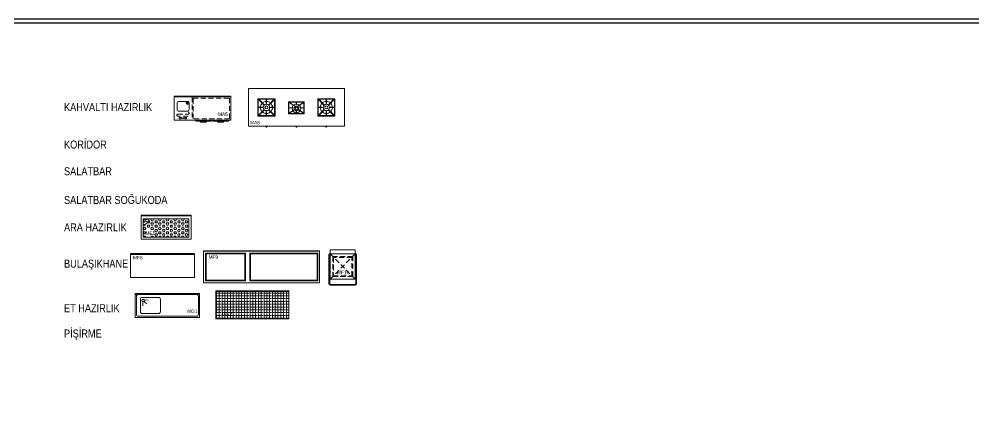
# Model space of a CAD drawing. Header units: millimetres. Extents: x -2535 to 6095, y 13368 to 17802.
# Drawn here: x 385 to 2771, y 16681 to 17672 of the extents above; entities that cross this region are included whole.
import ezdxf
from ezdxf.enums import TextEntityAlignment as Align

# ---------------------------------------------------------------- set-up
doc = ezdxf.new("R2010")
doc.units = ezdxf.units.MM
doc.linetypes.add('DASHED', pattern=[19.05, 12.7, -6.35])
doc.layers.add('S2000-002 Çizgi', color=7, linetype='Continuous')
for name, color, linetype, lineweight in [('Sktürk_MEVCUT EKİPMAN', 1, 'Continuous', 0), ('Sktürk_YAZI', 24, 'Continuous', 0), ('Yazı', 132, 'Continuous', 15)]:
    doc.layers.add(name, color=color, linetype=linetype, lineweight=lineweight)
doc.styles.add('TAKSİM', font='GOTHIC.TTF', dxfattribs={"height": 20})
doc.styles.add('yazı', font='swissck.ttf')

# ---------------------------------------------------------------- blocks, each defined once
blk = doc.blocks.new('A$C12961B14')
at = {"layer": 'Sktürk_MEVCUT EKİPMAN', "color": 1}
for p, q in [((21.3, 49.1), (25.1, 49.1)), ((33.5, 49), (34.7, 51)), ((35.1, 46.2), (33.5, 49)), ((38.3, 46.2), (39.9, 49)), ((39.9, 49), (38.7, 51)), ((52.6, 49), (53.8, 51)), ((54.2, 46.2), (52.6, 49)), ((57.3, 46.2), (58.9, 49)), ((58.9, 49), (57.8, 51)), ((71.6, 49), (72.8, 51)), ((73.2, 46.2), (71.6, 49)), ((76.4, 46.2), (78, 49)), ((78, 49), (76.8, 51)), ((90.7, 49), (91.9, 51)), ((92.3, 46.2), (90.7, 49)), ((95.4, 46.2), (97, 49)), ((97, 49), (95.9, 51)), ((109.7, 49), (110.9, 51)), ((111.3, 46.2), (109.7, 49)), ((114.5, 46.2), (116.1, 49)), ((116.1, 49), (114.9, 51)), ((14.5, 27), (16.1, 29.7)), ((16.1, 24.2), (14.5, 27)), ((16.1, 35.2), (15.1, 36.8)), ((16.1, 35.2), (19.2, 35.2)), ((16.1, 29.7), (19.2, 29.7)), ((16.1, 24.2), (19.2, 24.2)), ((16.3, 44.4), (16.3, 40.6)), ((19.2, 35.2), (20.8, 38)), ((20.8, 27), (19.2, 29.7)), ((19.2, 24.2), (20.8, 27)), ((20.8, 38), (20.6, 38.3)), ((20.7, 45.4), (23.5, 43.2)), ((24, 32.5), (25.6, 35.2)), ((25.6, 29.7), (24, 32.5)), ((25.6, 40.7), (25, 41.7)), ((25.6, 40.7), (28.8, 40.7)), ((25.6, 35.2), (28.8, 35.2)), ((25.6, 29.7), (28.8, 29.7)), ((27.6, 46.2), (28.8, 46.2)), ((30.4, 43.5), (28.8, 46.2)), ((28.8, 40.7), (30.4, 43.5)), ((30.4, 32.5), (28.8, 35.2)), ((28.8, 29.7), (30.4, 32.5)), ((33.5, 38), (35.1, 40.7)), ((35.1, 35.2), (33.5, 38)), ((33.5, 27), (35.1, 29.7)), ((35.1, 24.2), (33.5, 27)), ((35.1, 46.2), (38.3, 46.2)), ((35.1, 40.7), (38.3, 40.7)), ((35.1, 35.2), (38.3, 35.2)), ((35.1, 29.7), (38.3, 29.7)), ((35.1, 24.2), (38.3, 24.2)), ((39.9, 38), (38.3, 40.7)), ((38.3, 35.2), (39.9, 38)), ((39.9, 27), (38.3, 29.7)), ((38.3, 24.2), (39.9, 27)), ((43.1, 43.5), (44.6, 46.2)), ((44.6, 40.7), (43.1, 43.5)), ((43.1, 32.5), (44.6, 35.2)), ((44.6, 29.7), (43.1, 32.5)), ((43.1, 21.5), (44.6, 24.2)), ((44.6, 46.2), (47.8, 46.2)), ((44.6, 40.7), (47.8, 40.7)), ((44.6, 35.2), (47.8, 35.2)), ((44.6, 29.7), (47.8, 29.7)), ((44.6, 24.2), (47.8, 24.2)), ((49.4, 43.5), (47.8, 46.2)), ((47.8, 40.7), (49.4, 43.5)), ((49.4, 32.5), (47.8, 35.2)), ((47.8, 29.7), (49.4, 32.5)), ((49.4, 21.5), (47.8, 24.2)), ((52.6, 38), (54.2, 40.7)), ((54.2, 35.2), (52.6, 38)), ((52.6, 27), (54.2, 29.7)), ((54.2, 24.2), (52.6, 27)), ((54.2, 46.2), (57.3, 46.2)), ((54.2, 40.7), (57.3, 40.7)), ((54.2, 35.2), (57.3, 35.2)), ((54.2, 29.7), (57.3, 29.7)), ((54.2, 24.2), (57.3, 24.2)), ((58.9, 38), (57.3, 40.7)), ((57.3, 35.2), (58.9, 38)), ((58.9, 27), (57.3, 29.7)), ((57.3, 24.2), (58.9, 27)), ((62.1, 43.5), (63.7, 46.2)), ((63.7, 40.7), (62.1, 43.5)), ((62.1, 32.5), (63.7, 35.2)), ((63.7, 29.7), (62.1, 32.5)), ((62.1, 21.5), (63.7, 24.2)), ((63.7, 46.2), (66.9, 46.2)), ((63.7, 40.7), (66.9, 40.7)), ((63.7, 35.2), (66.9, 35.2)), ((63.7, 29.7), (66.9, 29.7)), ((63.7, 24.2), (66.9, 24.2)), ((68.5, 43.5), (66.9, 46.2)), ((66.9, 40.7), (68.5, 43.5)), ((68.5, 32.5), (66.9, 35.2)), ((66.9, 29.7), (68.5, 32.5)), ((68.5, 21.5), (66.9, 24.2)), ((71.6, 38), (73.2, 40.7)), ((73.2, 35.2), (71.6, 38)), ((71.6, 27), (73.2, 29.7)), ((73.2, 24.2), (71.6, 27)), ((73.2, 46.2), (76.4, 46.2)), ((73.2, 40.7), (76.4, 40.7)), ((73.2, 35.2), (76.4, 35.2)), ((73.2, 29.7), (76.4, 29.7)), ((73.2, 24.2), (76.4, 24.2)), ((78, 38), (76.4, 40.7)), ((76.4, 35.2), (78, 38)), ((78, 27), (76.4, 29.7)), ((76.4, 24.2), (78, 27)), ((81.2, 43.5), (82.7, 46.2)), ((82.7, 40.7), (81.2, 43.5)), ((81.2, 32.5), (82.7, 35.2)), ((82.7, 29.7), (81.2, 32.5)), ((81.2, 21.5), (82.7, 24.2)), ((82.7, 46.2), (85.9, 46.2)), ((82.7, 40.7), (85.9, 40.7)), ((82.7, 35.2), (85.9, 35.2)), ((82.7, 29.7), (85.9, 29.7)), ((82.7, 24.2), (85.9, 24.2)), ((87.5, 43.5), (85.9, 46.2)), ((85.9, 40.7), (87.5, 43.5)), ((87.5, 32.5), (85.9, 35.2)), ((85.9, 29.7), (87.5, 32.5)), ((87.5, 21.5), (85.9, 24.2)), ((90.7, 38), (92.3, 40.7)), ((92.3, 35.2), (90.7, 38)), ((90.7, 27), (92.3, 29.7)), ((92.3, 24.2), (90.7, 27)), ((92.3, 46.2), (95.4, 46.2)), ((92.3, 40.7), (95.4, 40.7)), ((92.3, 35.2), (95.4, 35.2)), ((92.3, 29.7), (95.4, 29.7)), ((92.3, 24.2), (95.4, 24.2)), ((97, 38), (95.4, 40.7)), ((95.4, 35.2), (97, 38)), ((97, 27), (95.4, 29.7)), ((95.4, 24.2), (97, 27)), ((100.2, 43.5), (101.8, 46.2)), ((101.8, 40.7), (100.2, 43.5)), ((100.2, 32.5), (101.8, 35.2)), ((101.8, 29.7), (100.2, 32.5)), ((100.2, 21.5), (101.8, 24.2)), ((101.8, 46.2), (105, 46.2)), ((101.8, 40.7), (105, 40.7)), ((101.8, 35.2), (105, 35.2)), ((101.8, 29.7), (105, 29.7)), ((101.8, 24.2), (105, 24.2)), ((106.6, 43.5), (105, 46.2)), ((105, 40.7), (106.6, 43.5)), ((106.6, 32.5), (105, 35.2)), ((105, 29.7), (106.6, 32.5)), ((106.6, 21.5), (105, 24.2)), ((109.7, 38), (111.3, 40.7)), ((111.3, 35.2), (109.7, 38)), ((109.7, 27), (111.3, 29.7)), ((111.3, 24.2), (109.7, 27)), ((111.3, 46.2), (114.5, 46.2)), ((111.3, 40.7), (114.5, 40.7)), ((111.3, 35.2), (114.5, 35.2)), ((111.3, 29.7), (114.5, 29.7)), ((111.3, 24.2), (114.5, 24.2)), ((116.1, 38), (114.5, 40.7)), ((114.5, 35.2), (116.1, 38)), ((116.1, 27), (114.5, 29.7)), ((114.5, 24.2), (116.1, 27)), ((119.3, 43.5), (120.8, 46.2)), ((120.8, 40.7), (119.3, 43.5)), ((119.3, 32.5), (120.8, 35.2)), ((120.8, 29.7), (119.3, 32.5)), ((119.3, 21.5), (120.8, 24.2)), ((120.8, 46.2), (124, 46.2)), ((120.8, 40.7), (124, 40.7)), ((120.8, 35.2), (124, 35.2)), ((120.8, 29.7), (124, 29.7)), ((120.8, 24.2), (124, 24.2)), ((125.6, 43.5), (124, 46.2)), ((124, 40.7), (125.6, 43.5)), ((125.6, 32.5), (124, 35.2)), ((124, 29.7), (125.6, 32.5)), ((125.6, 21.5), (124, 24.2)), ((14.5, 16), (16.1, 18.7)), ((16.1, 13.2), (14.5, 16)), ((14.8, 5.5), (16.1, 7.7)), ((16.1, 18.7), (19.2, 18.7)), ((16.1, 13.2), (19.2, 13.2)), ((16.1, 7.7), (19.2, 7.7)), ((20.8, 16), (19.2, 18.7)), ((19.2, 13.2), (20.8, 16)), ((20.5, 5.5), (19.2, 7.7)), ((33.8, 5.5), (35.1, 7.7)), ((35.1, 7.7), (38.3, 7.7)), ((39.6, 5.5), (38.3, 7.7)), ((44.6, 18.7), (43.1, 21.5)), ((43.1, 10.5), (44.6, 13.2)), ((44.6, 7.7), (43.1, 10.5)), ((44.6, 18.7), (47.8, 18.7)), ((44.6, 13.2), (47.8, 13.2)), ((44.6, 7.7), (47.8, 7.7)), ((47.8, 18.7), (49.4, 21.5)), ((49.4, 10.5), (47.8, 13.2)), ((47.8, 7.7), (49.4, 10.5)), ((52.6, 16), (54.2, 18.7)), ((54.2, 13.2), (52.6, 16)), ((52.9, 5.5), (54.2, 7.7)), ((54.2, 18.7), (57.3, 18.7)), ((54.2, 13.2), (57.3, 13.2)), ((54.2, 7.7), (57.3, 7.7)), ((58.9, 16), (57.3, 18.7)), ((57.3, 13.2), (58.9, 16)), ((58.6, 5.5), (57.3, 7.7)), ((63.7, 18.7), (62.1, 21.5)), ((62.1, 10.5), (63.7, 13.2)), ((63.7, 7.7), (62.1, 10.5)), ((63.7, 18.7), (66.9, 18.7)), ((63.7, 13.2), (66.9, 13.2)), ((63.7, 7.7), (66.9, 7.7)), ((66.9, 18.7), (68.5, 21.5)), ((68.5, 10.5), (66.9, 13.2)), ((66.9, 7.7), (68.5, 10.5)), ((71.6, 16), (73.2, 18.7)), ((73.2, 13.2), (71.6, 16)), ((71.9, 5.5), (73.2, 7.7)), ((73.2, 18.7), (76.4, 18.7)), ((73.2, 13.2), (76.4, 13.2)), ((73.2, 7.7), (76.4, 7.7)), ((78, 16), (76.4, 18.7)), ((76.4, 13.2), (78, 16)), ((77.7, 5.5), (76.4, 7.7)), ((82.7, 18.7), (81.2, 21.5)), ((81.2, 10.5), (82.7, 13.2)), ((82.7, 7.7), (81.2, 10.5)), ((82.7, 18.7), (85.9, 18.7)), ((82.7, 13.2), (85.9, 13.2)), ((82.7, 7.7), (85.9, 7.7)), ((85.9, 18.7), (87.5, 21.5)), ((87.5, 10.5), (85.9, 13.2)), ((85.9, 7.7), (87.5, 10.5)), ((90.7, 16), (92.3, 18.7)), ((92.3, 13.2), (90.7, 16)), ((91, 5.5), (92.3, 7.7)), ((92.3, 18.7), (95.4, 18.7)), ((92.3, 13.2), (95.4, 13.2)), ((92.3, 7.7), (95.4, 7.7)), ((97, 16), (95.4, 18.7)), ((95.4, 13.2), (97, 16)), ((96.7, 5.5), (95.4, 7.7)), ((101.8, 18.7), (100.2, 21.5)), ((100.2, 10.5), (101.8, 13.2)), ((101.8, 7.7), (100.2, 10.5)), ((101.8, 18.7), (105, 18.7)), ((101.8, 13.2), (105, 13.2)), ((101.8, 7.7), (105, 7.7)), ((105, 18.7), (106.6, 21.5)), ((106.6, 10.5), (105, 13.2)), ((105, 7.7), (106.6, 10.5)), ((109.7, 16), (111.3, 18.7)), ((111.3, 13.2), (109.7, 16)), ((110, 5.5), (111.3, 7.7)), ((111.3, 18.7), (114.5, 18.7)), ((111.3, 13.2), (114.5, 13.2)), ((111.3, 7.7), (114.5, 7.7)), ((116.1, 16), (114.5, 18.7)), ((114.5, 13.2), (116.1, 16)), ((115.8, 5.5), (114.5, 7.7)), ((120.8, 18.7), (119.3, 21.5)), ((119.3, 10.5), (120.8, 13.2)), ((120.8, 7.7), (119.3, 10.5)), ((120.8, 18.7), (124, 18.7)), ((120.8, 13.2), (124, 13.2)), ((120.8, 7.7), (124, 7.7)), ((124, 18.7), (125.6, 21.5)), ((125.6, 10.5), (124, 13.2)), ((124, 7.7), (125.6, 10.5))]:
    blk.add_line(p, q, dxfattribs=at)
for points in [[(133.7, 60), (8.7, 60), (8.7, 58), (133.7, 58)], [(133.7, 60), (8.7, 60), (8.7, 0), (133.7, 0)], [(128.2, 51), (14.2, 51), (14.2, 5.5), (128.2, 5.5)]]:
    blk.add_lwpolyline(points, close=True, dxfattribs=at)
blk.add_circle((18, 47.3), 2.4, dxfattribs=at)
blk.add_arc((14.2, 51), 14.2, 270, 0, dxfattribs=at)
at = {"layer": 'Sktürk_YAZI', "style": 'TAKSİM'}
blk.add_text('ME5', height=8.64, dxfattribs=at).set_placement((32.3, 10.9), align=Align.CENTER)
blk = doc.blocks.new('A$C5D4F2A89')
at = {"layer": 'Sktürk_MEVCUT EKİPMAN'}
for p, q in [((0, 3), (0, 76.5)), ((2, 78.5), (3.5, 78.5)), ((2, 5), (2, 75)), ((3.5, 88.5), (65.5, 88.5)), ((3.5, 15), (3.5, 88.5)), ((3.5, 78.5), (65.5, 78.5)), ((3.5, 76.5), (3.5, 76.5)), ((65.5, 88.5), (65.5, 15)), ((65.5, 78.5), (67, 78.5)), ((65.5, 76.5), (65.5, 76.5)), ((67, 75), (67, 5)), ((69, 76.5), (69, 3)), ((66, 0), (3, 0)), ((65.5, 15), (3.5, 15)), ((64, 2), (5, 2)), ((67, 15), (65.5, 15))]:
    blk.add_line(p, q, dxfattribs=at)
at = {"layer": 'Sktürk_MEVCUT EKİPMAN', "linetype": 'DASHED'}
for p, q in [((65.5, 78.5), (3.5, 15)), ((65.5, 15), (3.5, 78.5))]:
    blk.add_line(p, q, dxfattribs=at)
for points in [[(9.5, 21.5), (59.5, 21.5), (59.5, 71.5), (9.5, 71.5)], [(11.5, 23.5), (57.5, 23.5), (57.5, 69.5), (11.5, 69.5)]]:
    blk.add_lwpolyline(points, close=True, dxfattribs=at)
at = {"layer": 'Sktürk_MEVCUT EKİPMAN'}
for centre, radius, start, end in [((2, 76.5), 2, 90, 180), ((3.5, 75), 1.5, 90, 180), ((65.5, 75), 1.5, 0, 90), ((67, 76.5), 2, 0, 90), ((3, 3), 3, 180, 270), ((5, 5), 3, 180, 270), ((64, 5), 3, 270, 0), ((66, 3), 3, 270, 0)]:
    blk.add_arc(centre, radius, start, end, dxfattribs=at)
at = {"layer": 'Sktürk_YAZI', "style": 'TAKSİM'}
blk.add_text('MF10', height=8.64, dxfattribs=at).set_placement((35.7, 27.4), align=Align.CENTER)
blk = doc.blocks.new('A$C13FB3E92')
at = {"layer": 'Sktürk_MEVCUT EKİPMAN', "color": 1}
for p, q in [((19.5, 37.3), (19.5, 29.4)), ((23.4, 39), (29.5, 33.9)), ((24.7, 42.8), (32.5, 43.9))]:
    blk.add_line(p, q, dxfattribs=at)
for points in [[(0, 0), (161, 0), (161, 60), (0, 60)], [(0, 58), (161, 58), (161, 60), (0, 60)]]:
    blk.add_lwpolyline(points, close=True, dxfattribs=at)
for points in [[(7, 3), (154, 3, 0.414214), (158, 7), (158, 53, 0.414214), (154, 57), (7, 57, 0.414214), (3, 53), (3, 7, 0.414214)], [(17, 10), (59, 10, 0.414214), (63, 14), (63, 46, 0.414214), (59, 50), (17, 50, 0.414214), (13, 46), (13, 14, 0.414214)]]:
    blk.add_lwpolyline(points, format="xyb", close=True, dxfattribs=at)
blk.add_circle((19.7, 42.3), 3.19, dxfattribs=at)
blk = doc.blocks.new('A$C46AC7278')
at = {"layer": 'Sktürk_MEVCUT EKİPMAN'}
h = blk.add_hatch(dxfattribs=at)
h.set_pattern_fill('ANGLE', color=1)
h.set_pattern_definition([(0, (2659.523, -14339.832), (0, 6.985), [5.08, -1.905]), (90, (2659.523, -14339.832), (-6.985, 4e-16), [5.08, -1.905])])
h.paths.add_polyline_path([(183, 68), (0, 68), (0, 0), (183, 0)])
h.paths.add_polyline_path([(11, 4.5), (43.8, 4.5), (43.8, 18.1), (11, 18.1)], flags=24)
at = {"layer": 'Sktürk_MEVCUT EKİPMAN', "color": 1}
for points in [[(0, 0), (183, 0), (183, 70), (0, 70)], [(0, 68), (183, 68), (183, 70), (0, 70)]]:
    blk.add_lwpolyline(points, close=True, dxfattribs=at)
at = {"layer": 'Sktürk_YAZI', "style": 'TAKSİM'}
blk.add_text('MG2', height=8.64, dxfattribs=at).set_placement((27.4, 7), align=Align.CENTER)
blk = doc.blocks.new('A$C12DC02E2')
at = {"layer": 'Sktürk_MEVCUT EKİPMAN', "color": 1}
for points in [[(0, 80), (290, 80), (290, 78.5), (0, 78.5)], [(0, 80), (290, 80), (290, 0), (0, 0)], [(5, 73.5), (105, 73.5), (105, 5), (5, 5)], [(6.5, 72), (103.5, 72), (103.5, 6.5), (6.5, 6.5)], [(115.5, 73.5), (285.3, 73.5), (285.3, 5), (115.5, 5)], [(117, 72), (283.8, 72), (283.8, 6.5), (117, 6.5)]]:
    blk.add_lwpolyline(points, close=True, dxfattribs=at)
at = {"layer": 'Sktürk_YAZI', "style": 'TAKSİM'}
blk.add_text('MF9', height=8.64, dxfattribs=at).set_placement((24.5, 59.9), align=Align.CENTER)
blk = doc.blocks.new('A$C3B430B45')
at = {"layer": 'Sktürk_MEVCUT EKİPMAN'}
for p, q in [((0, 62.6), (142, 62.6)), ((32.3, 49.7), (29.2, 49.7)), ((32.4, 46.8), (30.6, 44.9)), ((34.9, 45.9), (34.9, 42.8))]:
    blk.add_line(p, q, dxfattribs=at)
for points in [[(0, 4.6), (0, 64.6), (142, 64.6), (142, 4.6)], [(54.2, 2), (93.8, 2), (93.8, 4.6), (54.2, 4.6)], [(66.3, 2), (81.2, 2), (81.2, 0), (66.3, 0)], [(96.8, 2), (136.4, 2), (136.4, 4.6), (96.8, 4.6)], [(108.9, 2), (123.9, 2), (123.9, 0), (108.9, 0)]]:
    blk.add_lwpolyline(points, close=True, dxfattribs=at)
blk.add_lwpolyline([(33.5, 51.5), (11.5, 51.5, 0.414214), (7.5, 47.5), (7.5, 30.9, 0.414214), (11.5, 26.9), (33.5, 26.9, 0.414214), (37.5, 30.9), (37.5, 47.5, 0.414214)], format="xyb", close=True, dxfattribs=at)
at = {"layer": 'Sktürk_MEVCUT EKİPMAN', "linetype": 'DASHED'}
blk.add_lwpolyline([(45, 62.6), (45, 4.6)], dxfattribs=at)
blk.add_lwpolyline([(48, 59.6), (139, 59.6), (139, 7.6), (48, 7.6)], close=True, dxfattribs=at)
for points in [[(35.6, 14.9), (9, 14.9, -1), (9, 19.3)], [(9, 19.3), (35.6, 19.3, 1), (35.6, 23.6)]]:
    blk.add_lwpolyline(points, format="xyb", dxfattribs=at)
at = {"layer": 'Sktürk_MEVCUT EKİPMAN', "linetype": 'DASHED', "ltscale": 0.1}
blk.add_lwpolyline([(15.1, 7.6), (16.5, 7.8), (18.2, 8.2), (20.1, 8.9), (22, 9.6), (24, 10.4), (25.9, 11), (27.6, 11.5), (29, 11.6), (30.2, 11.5), (31, 11), (31.5, 10.4), (31.6, 9.6), (31.5, 8.9), (31, 8.2), (30.2, 7.8), (29, 7.6), (27.6, 7.8), (25.9, 8.2), (24, 8.9), (22, 9.6), (20.1, 10.4), (18.2, 11), (16.5, 11.5), (15.1, 11.6), (13.9, 11.5), (13.1, 11), (12.6, 10.4), (12.5, 9.6), (12.6, 8.9), (13.1, 8.2), (13.9, 7.8)], close=True, dxfattribs=at)
at = {"layer": 'Sktürk_MEVCUT EKİPMAN'}
blk.add_circle((34, 48.2), 1.66, dxfattribs=at)
at = {"layer": 'Sktürk_YAZI', "style": 'TAKSİM'}
blk.add_text('MA5', height=8.64, dxfattribs=at).set_placement((122.1, 15.2), align=Align.CENTER)
blk = doc.blocks.new('A$C61F65CB2')
at = {"layer": 'Sktürk_MEVCUT EKİPMAN'}
for p, q in [((24.8, 67.6), (24.8, 51.1)), ((24.8, 31.6), (24.8, 48.2)), ((25.8, 50.1), (34.8, 50.1)), ((25.8, 49.1), (34.8, 49.1)), ((25.8, 49.1), (34.8, 49.1)), ((26.4, 68.4), (38.3, 56.5)), ((28, 68.3), (38.9, 57.3)), ((28.6, 70), (43.8, 70)), ((39, 56.6), (39, 56.6)), ((44.8, 69.1), (44.8, 60.2)), ((45.7, 69.1), (45.7, 60.2)), ((61.9, 70), (46.7, 70)), ((51.5, 56.6), (51.5, 56.6)), ((62.5, 68.3), (51.6, 57.3)), ((64.1, 68.4), (52.2, 56.5)), ((64.7, 50.1), (55.7, 50.1)), ((64.7, 49.1), (55.7, 49.1)), ((64.7, 49.1), (55.7, 49.1)), ((65.7, 67.6), (65.7, 51.1)), ((65.7, 31.6), (65.7, 48.2)), ((66.7, 28.2), (66.7, 71.1)), ((139.8, 64), (100.2, 64)), ((100.2, 64), (100.2, 33.5)), ((101.3, 49), (101.3, 61.9)), ((111.8, 49), (101.3, 49)), ((101.3, 35.7), (101.3, 48.5)), ((101.3, 48.5), (111.8, 48.5)), ((101.8, 62.1), (115.1, 53.3)), ((115.5, 53.6), (102.5, 62.1)), ((102.9, 63), (119.7, 63)), ((112.1, 48.7), (112.1, 48.8)), ((119.7, 63), (119.7, 56.9)), ((119.9, 56.7), (120.1, 56.7)), ((120.3, 56.9), (120.3, 63)), ((120.3, 63), (137.1, 63)), ((137.5, 62.1), (124.5, 53.6)), ((124.9, 53.3), (138.2, 62.1)), ((127.9, 48.8), (127.9, 48.7)), ((138.7, 49), (128.2, 49)), ((128.2, 48.5), (138.7, 48.5)), ((138.7, 61.9), (138.7, 49)), ((138.7, 48.5), (138.7, 36.2)), ((139.8, 33.5), (139.8, 64)), ((173.3, 28.2), (173.3, 71.1)), ((174.3, 67.6), (174.3, 51.1)), ((174.3, 31.6), (174.3, 48.2)), ((175.3, 50.1), (184.3, 50.1)), ((175.3, 49.1), (184.3, 49.1)), ((175.3, 49.1), (184.3, 49.1)), ((175.9, 68.4), (187.8, 56.5)), ((177.5, 68.3), (188.4, 57.3)), ((178.1, 70), (193.3, 70)), ((188.5, 56.6), (188.5, 56.6)), ((194.3, 69.1), (194.3, 60.2)), ((195.2, 69.1), (195.2, 60.2)), ((211.4, 70), (196.2, 70)), ((201, 56.6), (201, 56.6)), ((212, 68.3), (201.1, 57.3)), ((213.6, 68.4), (201.7, 56.5)), ((214.2, 50.1), (205.2, 50.1)), ((214.2, 49.1), (205.2, 49.1)), ((214.2, 49.1), (205.2, 49.1)), ((215.2, 67.6), (215.2, 51.1)), ((215.2, 31.6), (215.2, 48.2)), ((23.8, 28.2), (66.7, 28.2)), ((26.4, 30.9), (38.3, 42.7)), ((28, 30.9), (38.9, 42)), ((28.6, 29.2), (43.8, 29.2)), ((39, 42.7), (39, 42.7)), ((44.8, 30.2), (44.8, 39)), ((45.7, 30.2), (45.7, 39)), ((61.9, 29.2), (46.7, 29.2)), ((51.5, 42.7), (51.5, 42.7)), ((62.5, 30.9), (51.6, 42)), ((64.1, 30.9), (52.2, 42.7)), ((100.2, 33.5), (139.8, 33.5)), ((115.1, 44.2), (101.8, 35.4)), ((102.5, 35.4), (115.5, 43.9)), ((119.7, 34.5), (102.9, 34.5)), ((119.7, 40.6), (119.7, 34.5)), ((120.1, 40.8), (119.9, 40.8)), ((120.3, 34.5), (120.3, 40.6)), ((137.6, 34.5), (120.3, 34.5)), ((124.5, 43.9), (137.8, 35.1)), ((137.8, 35.8), (124.9, 44.3)), ((216.2, 28.2), (173.3, 28.2)), ((175.9, 30.9), (187.8, 42.7)), ((177.5, 30.9), (188.4, 42)), ((178.1, 29.2), (193.3, 29.2)), ((188.5, 42.7), (188.5, 42.7)), ((194.3, 30.2), (194.3, 39)), ((195.2, 30.2), (195.2, 39)), ((211.4, 29.2), (196.2, 29.2)), ((201, 42.7), (201, 42.7)), ((212, 30.9), (201.1, 42)), ((213.6, 30.9), (201.7, 42.7))]:
    blk.add_line(p, q, dxfattribs=at)
for points in [[(240, 2.6), (240, 96.6), (0, 96.6), (0, 2.6)], [(66.7, 28.2), (66.7, 71.1), (23.8, 71.1), (23.8, 28.2)], [(66.7, 28.2), (23.8, 28.2), (23.8, 71.1), (66.7, 71.1)], [(66.7, 28.2), (23.8, 28.2), (23.8, 71.1), (66.7, 71.1)], [(173.3, 28.2), (173.3, 71.1), (216.2, 71.1), (216.2, 28.2)], [(173.3, 28.2), (216.2, 28.2), (216.2, 71.1), (173.3, 71.1)], [(173.3, 28.2), (216.2, 28.2), (216.2, 71.1), (173.3, 71.1)], [(43.6, 2.6), (46.9, 2.6), (46.9, 1.3), (43.6, 1.3)], [(44.6, 1.3), (45.9, 1.3), (45.9, 0), (44.6, 0)], [(118.4, 2.6), (121.6, 2.6), (121.6, 1.3), (118.4, 1.3)], [(119.3, 1.3), (120.7, 1.3), (120.7, 0), (119.3, 0)], [(196.4, 2.6), (193.1, 2.6), (193.1, 1.3), (196.4, 1.3)], [(195.4, 1.3), (194.1, 1.3), (194.1, 0), (195.4, 0)]]:
    blk.add_lwpolyline(points, close=True, dxfattribs=at)
for centre, radius in [((45.2, 49.6), 7.93), ((45.2, 49.6), 3.64), ((120, 47.3), 10.8), ((120, 47.3), 5.66), ((120, 47.3), 2.6), ((194.8, 49.6), 7.93), ((194.8, 49.6), 3.64)]:
    blk.add_circle(centre, radius, dxfattribs=at)
for centre, radius, start, end in [((25.8, 67.6), 0.965, 51.148, 180), ((25.8, 51.1), 0.965, 180, 270), ((25.8, 48.2), 0.965, 90, 180), ((28.6, 69.1), 0.965, 90, 231.148), ((45.2, 49.6), 15.1, 135.2011, 178.1649), ((45.2, 49.6), 15.1, 181.8351, 224.7989), ((34.8, 49.6), 0.483, 360, 90), ((34.8, 49.6), 0.483, 270, 360), ((45.2, 49.6), 15.1, 91.8351, 131.3748), ((38.6, 56.9), 0.483, 231.1535, 321.1357), ((38.6, 56.9), 0.483, 321.1471, 51.1404), ((43.8, 69.1), 0.965, 360, 90), ((45.2, 60.2), 0.483, 180, 270), ((45.2, 60.2), 0.483, 270, 360), ((46.7, 69.1), 0.965, 90, 180), ((45.2, 49.6), 15.1, 48.6252, 88.1649), ((51.9, 56.9), 0.483, 128.8596, 218.8529), ((51.9, 56.9), 0.483, 218.8643, 308.8465), ((55.7, 49.6), 0.483, 90, 180), ((55.7, 49.6), 0.483, 180, 270), ((45.2, 49.6), 15.1, 1.8351, 44.7989), ((45.2, 49.6), 15.1, 315.2011, 358.1649), ((61.9, 69.1), 0.965, 308.852, 90), ((64.7, 67.6), 0.965, 360, 128.852), ((64.7, 51.1), 0.965, 270, 360), ((64.7, 48.2), 0.965, 0, 90), ((101.6, 61.9), 0.314, 45, 180), ((102.9, 62.5), 0.524, 90, 225), ((111.8, 48.8), 0.21, 0, 90), ((111.8, 48.7), 0.21, 270, 0), ((115.3, 53.5), 0.27, 229.095, 25.1862), ((119.9, 56.9), 0.21, 180, 270), ((120.1, 56.9), 0.21, 270, 0), ((124.7, 53.5), 0.27, 154.8138, 310.905), ((128.2, 48.8), 0.21, 90, 180), ((128.2, 48.7), 0.21, 180, 270), ((137.1, 62.5), 0.524, 315, 90), ((138.4, 61.9), 0.314, 360, 135), ((175.3, 67.6), 0.965, 51.148, 180), ((175.3, 51.1), 0.965, 180, 270), ((175.3, 48.2), 0.965, 90, 180), ((178.1, 69.1), 0.965, 90, 231.148), ((194.8, 49.6), 15.1, 135.2011, 178.1649), ((194.8, 49.6), 15.1, 181.8351, 224.7989), ((184.3, 49.6), 0.483, 0, 90), ((184.3, 49.6), 0.483, 270, 0), ((194.8, 49.6), 15.1, 91.8351, 131.3748), ((188.1, 56.9), 0.483, 231.1535, 321.1357), ((188.1, 56.9), 0.483, 321.1471, 51.1404), ((193.3, 69.1), 0.965, 0, 90), ((194.8, 60.2), 0.483, 180, 270), ((194.8, 60.2), 0.483, 270, 0), ((196.2, 69.1), 0.965, 90, 180), ((194.8, 49.6), 15.1, 48.6252, 88.1649), ((201.4, 56.9), 0.483, 128.8596, 218.8529), ((201.4, 56.9), 0.483, 218.8643, 308.8465), ((205.2, 49.6), 0.483, 90, 180), ((205.2, 49.6), 0.483, 180, 270), ((194.8, 49.6), 15.1, 1.8351, 44.7989), ((194.8, 49.6), 15.1, 315.2011, 358.1649), ((211.4, 69.1), 0.965, 308.852, 90), ((214.2, 67.6), 0.965, 360, 128.852), ((214.2, 51.1), 0.965, 270, 0), ((214.2, 48.2), 0.965, 0, 90), ((25.8, 31.6), 0.965, 180, 308.852), ((28.6, 30.2), 0.965, 128.852, 270), ((45.2, 49.6), 15.1, 228.6252, 268.1649), ((38.6, 42.4), 0.483, 38.8643, 128.8465), ((38.6, 42.4), 0.483, 308.8596, 38.8529), ((43.8, 30.2), 0.965, 270, 0), ((45.2, 39), 0.483, 90, 180), ((45.2, 39), 0.483, 0, 90), ((45.2, 49.6), 15.1, 271.8351, 311.3748), ((46.7, 30.2), 0.965, 180, 270), ((51.9, 42.4), 0.483, 141.1471, 231.1404), ((51.9, 42.4), 0.483, 51.1535, 141.1357), ((61.9, 30.2), 0.965, 270, 51.148), ((64.7, 31.6), 0.965, 231.148, 0), ((101.6, 35.7), 0.314, 180, 315), ((102.9, 35), 0.524, 135, 270), ((115.3, 44), 0.27, 334.8138, 130.905), ((119.9, 40.6), 0.21, 90, 180), ((120.1, 40.6), 0.21, 0, 90), ((124.7, 44), 0.27, 64.8138, 220.905), ((137.6, 34.8), 0.314, 270, 45), ((138.2, 36.2), 0.524, 225, 0), ((175.3, 31.6), 0.965, 180, 308.852), ((178.1, 30.2), 0.965, 128.852, 270), ((194.8, 49.6), 15.1, 228.6252, 268.1649), ((188.1, 42.4), 0.483, 38.8643, 128.8465), ((188.1, 42.4), 0.483, 308.8596, 38.8529), ((193.3, 30.2), 0.965, 270, 0), ((194.8, 39), 0.483, 90, 180), ((194.8, 39), 0.483, 0, 90), ((194.8, 49.6), 15.1, 271.8351, 311.3748), ((196.2, 30.2), 0.965, 180, 270), ((201.4, 42.4), 0.483, 141.1471, 231.1404), ((201.4, 42.4), 0.483, 51.1535, 141.1357), ((211.4, 30.2), 0.965, 270, 51.148), ((214.2, 31.6), 0.965, 231.148, 0)]:
    blk.add_arc(centre, radius, start, end, dxfattribs=at)
at = {"layer": 'Sktürk_YAZI', "style": 'TAKSİM'}
blk.add_text('MA6', height=8.64, dxfattribs=at).set_placement((16.7, 7.3), align=Align.CENTER)

msp = doc.modelspace()

# ---------------------------------------------------------------- linework, layer by layer
for points in [[(137.038, 13497.297), (5992.038, 13497.297), (5992.038, 17672.297), (137.038, 17672.297)], [(147.038, 13507.297), (5982.038, 13507.297), (5982.038, 17662.297), (147.038, 17662.297)]]:
    msp.add_lwpolyline(points, close=True)
at = {"layer": 'Sktürk_MEVCUT EKİPMAN', "color": 1}
for points in [[(663.75, 17026.414), (823.75, 17026.414), (823.75, 17086.414), (663.75, 17086.414)], [(663.75, 17084.414), (823.75, 17084.414), (823.75, 17086.414), (663.75, 17086.414)]]:
    msp.add_lwpolyline(points, close=True, dxfattribs=at)

# ---------------------------------------------------------------- block references
at = {"layer": 'S2000-002 Çizgi'}
for name, p in [('A$C61F65CB2', (957.991, 17401.95)), ('A$C3B430B45', (772.26, 17415.18))]:
    msp.add_blockref(name, p, dxfattribs=at)
at = {"layer": 'Sktürk_MEVCUT EKİPMAN', "color": 1}
for name, p in [('A$C12961B14', (681.234, 17122.376)), ('A$C12DC02E2', (846.083, 17013.724)), ('A$C5D4F2A89', (1159.165, 17007.507)), ('A$C13FB3E92', (675.236, 16926.854)), ('A$C46AC7278', (876.487, 16923.41))]:
    msp.add_blockref(name, p, dxfattribs=at)

# ---------------------------------------------------------------- texts
at = {"layer": 'Sktürk_YAZI', "style": 'TAKSİM'}
for s, p in [('MF6', (681.941, 17072.127)), ('MG1', (817.936, 16937.791))]:
    msp.add_text(s, height=8.64, dxfattribs=at).set_placement(p, align=Align.CENTER)
at = {"layer": 'Yazı', "color": 0, "style": 'yazı'}
for s, p in [('KAHVALTI HAZIRLIK', (497.498, 17442.358)), ('KORİDOR', (497.498, 17348.848)), ('SALATBAR', (497.498, 17282.085)), ('SALATBAR SOĞUKODA', (497.498, 17210.438)), ('ARA HAZIRLIK', (497.498, 17141.966)), ('BULAŞIKHANE', (497.498, 17051.395)), ('ET HAZIRLIK', (497.498, 16939.996)), ('PİŞİRME', (497.498, 16876.785))]:
    msp.add_text(s, height=20, dxfattribs=at).set_placement(p)

doc.saveas('drawing.dxf')
